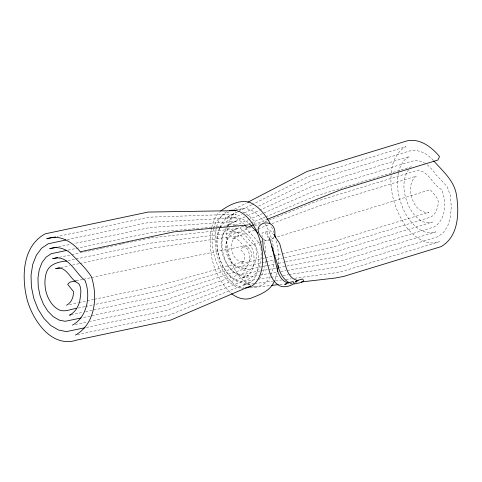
<?xml version="1.0" encoding="UTF-8"?>
<svg xmlns="http://www.w3.org/2000/svg" width="482" height="482" viewBox="0 0 482 482"><rect width="100%" height="100%" fill="white"/><g stroke="black" fill="none" stroke-linecap="round" stroke-linejoin="round"><path stroke-width="0.36" stroke-dasharray="2.41 1.81" d="M278.361 264.04L278.777 258.394L277.674 246.362L276.282 240.735M391.089 175.647C389.745 194.397 396.288 213.303 407.38 228.317C414.924 237.518 426.919 246.32 439.331 241.717L342.106 271.468L334.484 272.945L294.207 278.313M391.306 172.713C392.035 162.482 396.541 151.673 405.971 146.649L308.751 176.4L252.399 204.47M265.745 260.858L264.642 267.932L261.563 275.818L259.503 278.566M211.556 227.956C206.959 250.851 213.779 276.891 230.968 293.134M211.749 227.257L213.49 220.973L217.882 213.369L219.461 212.032M275.24 279.47L277.174 272.481M213.508 229.113C209.917 242.639 213.496 257.153 219.605 269.432C224.781 278.373 232.414 287.597 243.392 288.682M213.719 228.414C215.153 220.063 222.298 214.707 229.691 211.646M398.403 172.911C395.595 186.558 399 200.837 405.187 213.116C411.104 223.732 422.389 236.379 435.879 231.89L338.659 261.642L286.657 270.535M398.602 172.249L400.379 166.278L404.278 160.223L409.423 156.481L312.197 186.227L260.153 209.989M219.708 228.203C214.972 240.41 217.219 254.376 222.582 266.022C227.534 276.005 238.337 286.519 250.351 282.205L169.055 315.162L76.156 334.918M219.961 227.552C222.256 220.467 228.589 214.52 236.264 214.231L148.751 217.201L56.996 236.608M253.719 224.401L255.099 221.883L249.122 215.803L242.548 211.978M274.065 237.174L271.583 239.723M219.762 228.082L218.997 229.269L217.135 235.511L216.587 242.82L217.394 250.7L219.503 258.605L222.768 266.004L226.962 272.396L231.806 277.337L236.969 280.494L242.097 281.651L256.966 279.409M220.141 227.486L222.051 224.516L226.088 221.581L241.615 214.171M408.706 169.634C400.656 180.985 403.988 196.542 409.742 208.182C414.11 216.032 422.455 225.383 432.432 222.063L335.213 251.809L284.446 262.13M226.413 227.739C219.629 237.981 221.334 251.767 226.269 262.461C230.191 270.378 238.765 278.717 248.296 275.294L166.091 305.208L90.02 321.386M226.823 227.197L228.45 225.022L232.517 222.298L237.12 221.377L149.986 227.504L73.86 243.609M234.36 209.224L246.362 202.994M237.638 211.821L224.889 218.171C231.625 215.689 238.982 218.942 243.621 223.961M238.307 211.49L251.725 204.808M244.314 212.887L255.791 207.411M258.491 206.121L310.474 181.316L407.7 151.565C417.159 148.076 427.203 153.324 433.348 160.524M245.085 216.864L227.281 224.992L231.481 224.178L236.011 225.202M247.826 215.617L259.467 210.297M229.854 227.799C218.985 232.655 220.292 247.447 223.413 256.888C225.462 262.322 228.456 267.456 232.878 271.3C240.687 278.355 251.164 271.33 260.009 271.053M235.367 225.395L247.772 219.991M248.459 219.69L313.927 191.143L411.146 161.392L416.406 160.373L422.087 161.657L424.636 163.211M242.157 226.624L229.673 231.812C234.722 229.938 239.608 233.523 242.675 237.265C245.615 242.548 252.146 245.242 253.333 251.562C255.219 261.208 253.845 277.054 241.446 278.132L259.232 275.144M248.393 224.028L250.477 223.16M251.17 222.871L265.034 217.105M265.727 216.816L315.65 196.053L412.869 166.308M253.996 224.678L267.173 219.376M251.104 227.209L230.872 235.222C219.894 243.055 227.872 269.179 242.054 267.094L265.462 261.925M254.586 225.829L260.172 223.618M265.052 221.684L317.373 200.97L414.592 171.218C427.697 167.543 431.848 184.739 441.518 189.474C446.892 201.325 446.32 219.473 434.155 226.98L336.936 256.725L279.217 267.486M254.526 230.179L232.065 238.632C239.554 236.638 241.729 246.76 247.603 249.061C250.989 255.701 250.134 266.281 243.247 270.504L260.907 266.914M255.231 229.914L257.334 229.125M258.039 228.86L269.263 224.636M272.071 223.576L319.096 205.88L416.315 176.135C403.82 184.546 413.152 215.032 428.986 212.237L331.761 241.982L273.583 255.87M259.581 242.47L241.747 248.055L240.572 249.507L244.591 254.388C245.043 257.822 244.133 261.919 240.855 263.684L261.22 258.822M260.292 242.247L273.848 238.006M277.415 236.885L430.269 189.715C434.354 194.909 440.343 198.933 437.662 206.332C436.752 210.646 434.818 215.038 430.709 217.147L333.49 246.898L283.018 258.045M261.949 258.647L264.859 257.954M265.582 257.78L272.854 256.044M266.191 261.762L274.24 259.985M277.162 259.34L282.283 258.207M67.257 239.717L149.366 222.353L236.692 217.804L242.151 218.876L247.489 221.985L250.399 224.949M58.497 246.874L70.932 244.229M68.022 250.14L75.337 248.585M76.072 248.429L150.601 232.649L212.062 227.209M59.268 257.292L70.968 254.803M71.704 254.647L98.768 248.893M99.497 248.736L101.69 248.272M102.425 248.116L121.44 244.073M122.175 243.916L146.311 238.783M68.064 260.714L75.379 259.159M76.108 259.003L151.836 242.952L238.403 232.095C246.459 232.529 248.236 242.078 254.827 245.181C258.46 254.08 256.249 266.914 247.266 271.842L164.609 300.232L82.681 317.656M60.768 267.558L69.547 265.69M72.469 265.07L79.054 263.672M79.783 263.515L152.457 248.097L238.831 235.668C225.974 238.518 231.288 263.859 244.181 261.479L160.163 285.302L94.327 299.298M76.27 280.807L82.85 279.403M83.585 279.253L90.899 277.692M91.628 277.542L163.314 262.292L246.368 245.519C249.194 248.917 253.442 252.267 251.02 257.177C250.074 260.358 248.308 263.443 245.211 264.937L161.645 290.278L93.616 304.745M69.462 304.588L78.235 302.726M78.97 302.569L93.598 299.455M78.259 308.01L84.838 306.612M85.573 306.456L92.887 304.901M70.962 314.854L82.663 312.366M85.591 311.746L163.127 295.255L246.242 268.39C226.552 272.589 218.075 232.348 237.975 228.522L151.221 237.801M75.385 324.494L87.091 322.006M86.38 327.453L167.573 310.185L249.327 278.747C259.997 273.264 262.1 259.708 261.003 248.857M261.642 266.763L266.793 265.715M267.528 265.57L275.62 263.925M278.566 263.323L283.711 262.28M147.715 238.5L150.517 237.939M260.744 270.914L276.264 268.034M259.973 275.023L268.872 273.523M269.613 273.402L276.282 272.282M280.729 271.535L285.916 270.661M257.707 279.301L270.348 277.397M271.095 277.283L279.271 276.053M282.988 275.493L288.194 274.71M288.935 274.595L340.382 266.552L437.602 236.807L443.422 232.571L447.82 225.727L450.507 216.731L451.297 206.2L450.128 194.849L447.145 186.546L435.511 174.177L433.185 170.634L427.811 165.157L425.269 163.603M270.119 240.428L267.998 240.735L265.799 240.422L263.66 239.512M235.921 209.676L243.862 208.61M252.689 286.977L257.02 286.392M253.93 283.675L242.747 285.169C258.382 283.808 260.111 263.823 257.725 251.67C255.358 240.982 246.38 233.24 238.295 226.6M254.677 283.579L272.577 281.193M275.559 280.795L281.53 280M286.007 279.403L291.224 278.71M250.074 287.911L270.854 285.501M279.759 284.464L283.47 284.037M290.152 283.259L298.316 282.313M248.501 224.889L252.972 224.473M212.815 227.143L218.81 226.606M219.557 226.54L225.552 226.01M226.305 225.944L230.053 225.612M233.053 225.347L236.801 225.016M292.026 283.778L289.983 283.085M241.747 225.775L245.856 228.167L259.214 243.024L260.804 248.212M274.174 235.204L270.33 230.655L262.762 232.655L261.702 233.884L262.256 236.68M268.275 237.903L265.468 232.902L266.564 231.637L269.016 237.132M271.547 226.799L274.144 233.023M263.973 241.934L265.751 248.869L265.937 254.508M233.945 267.763A39.771 22.823 76.7 0 1 233.318 214.297A39.229 22.509 76.7 0 1 235.879 211.694M216.394 227.54A39.771 22.823 76.7 0 0 222.395 269.311A39.229 22.509 76.7 0 0 244.133 287.941M216.569 226.835A39.771 22.823 76.7 0 1 221.768 215.846M273.806 250.17A39.771 22.823 76.7 0 0 266.932 227.239A39.229 22.509 76.7 0 0 264.763 223.371M274.137 260.388A39.771 22.823 76.7 0 1 271.245 274.318M270.288 276.439A39.771 22.823 76.7 0 1 267.564 280.705A39.229 22.509 76.7 0 1 253.634 286.127M238.831 209.833A39.229 22.509 76.7 0 1 264.377 222.762M250.26 285.067A39.229 22.509 76.7 0 1 233.939 267.775M221.756 215.828A39.229 22.509 76.7 0 1 226.612 211.719"/><path stroke-width="0.72" d="M278.259 265.455L277.367 271.782M274.626 236.198C278.415 214.291 246.085 222.539 263.136 239.12M274.511 280.735C271.029 290.08 261.521 294.062 252.911 297.412C245.639 300.955 237.536 298.34 231.462 293.646M220.515 211.14C228.697 205.212 239.56 199.235 249.917 202.44C259.099 206.567 265.347 214.755 270.107 223.341M66.534 305.214C71.571 302.708 73.746 296.798 73.403 291.435L67.685 284.38L69.685 282.205L76.27 280.807M72.463 325.121C87.591 316.813 90.845 295.394 85.019 280.397C75.053 273.023 68.137 253.767 52.683 258.695L57.804 257.605M75.427 335.074C95.424 324.091 97.991 296.406 91.375 276.674C85.573 267.637 77.469 260.479 70.119 252.749C64.299 248.369 56.774 246.091 49.718 248.742L57.033 247.188M247.694 202.301L307.028 171.484L404.247 141.738C417.942 136.665 431.179 146.371 439.5 156.523L437.921 160.048L340.702 189.8L267.173 219.376M250.688 285.953L170.538 320.138L76.909 340.051C52.044 348.287 33.734 321.572 27.51 301.051C21.395 278.391 21.786 246.453 45.272 233.812L148.137 212.056L235.837 210.658M253.297 224.961L247.055 227.468L244.603 224.967M297.581 280.94L295.418 281.5L298.623 280.036L302.69 278.976L303.666 281.139L301.238 282.482L294.056 284.037M286.82 283.826L284.705 284.374L287.664 282.964L293.164 281.536L294.098 283.627C289.369 286.519 282.536 288.429 277.752 284.645C273.463 281.434 270.836 276.463 269.438 271.384L263.178 247.869L262.666 239.361M55.532 236.921L46.754 238.789C59.515 233.927 72.505 241.904 80.277 251.773L173.912 231.86L247.754 224.961M65.793 240.03L48.236 243.765L41.609 248.206L36.313 255.285L32.704 264.522L31.029 275.282L31.402 286.844L33.8 298.406L38.06 309.185L43.886 318.451L50.881 325.567L58.575 330.049L66.444 331.598L84.916 327.76M66.564 250.453L51.2 253.719L46.103 257.135L42.024 262.582L39.253 269.685L37.964 277.969L38.253 286.862L40.096 295.761L43.368 304.052L47.851 311.185L53.237 316.656L59.153 320.108L65.209 321.295L81.223 317.963M66.6 261.027C57.37 261.877 47.736 264.516 45.796 274.854C44.386 280.892 44.76 287.158 46.386 293.11C48.652 300.099 52.785 307.052 59.738 310.167C65.438 312.155 71.119 308.962 76.795 308.323M60.033 267.715L55.647 268.649C66.932 265.052 69.914 280.247 78.699 283.506C82.289 288.814 80.464 295.689 79.657 301.587C78.006 307.161 74.915 312.553 69.498 315.168L70.962 314.854M271.595 285.41L278.277 284.639M301.28 281.97L335.418 278.012L343.835 276.379L441.054 246.633C458.762 236.523 459.28 212.857 456.466 194.999C454.297 180.78 442.91 171.243 433.848 161.036M298.123 280.5C291.435 279.735 287.555 272.89 285.922 266.998L279.68 243.549L274.541 235.674M288.802 283.006C282.205 282.078 278.662 275.108 277.21 269.263L271.667 245.633L269.269 237.819M288.971 282.585C283.904 279.668 280.669 274.36 278.891 268.92L271.673 246.416M250.887 225.443L257.695 232.987M274.716 234.409L275.59 237.921M229.378 210.604A39.229 22.509 76.7 0 1 255.394 228.775A39.771 22.823 76.7 0 1 256.014 282.253A39.229 22.509 76.7 0 1 245.471 287.953"/></g></svg>
